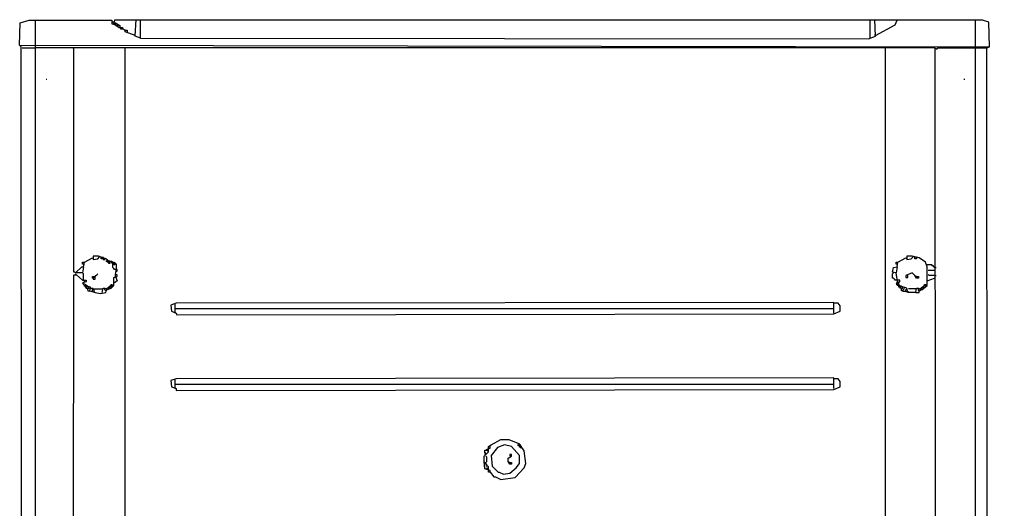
# Model space of a CAD drawing. Extents: x 3792242 to 5145247, y -1546315 to -1031918.
# Drawn here: x 4034885 to 4035655, y -1491231 to -1490842 of the extents above; entities that cross this region are included whole.
import ezdxf

# ---------------------------------------------------------------- set-up
doc = ezdxf.new("R2010")
doc.units = 0
doc.header["$MEASUREMENT"] = 0
doc.layers.add('ZZ-chladenie', color=133, linetype='CONTINUOUS')

msp = doc.modelspace()

# ---------------------------------------------------------------- linework, layer by layer
at = {"layer": 'ZZ-chladenie'}
for p, q in [((4034976.909, -1490855.35), (4034977.615, -1490841.935)), ((4034981.145, -1490856.762), (4034981.145, -1490841.935)), ((4035560.109, -1490856.762), (4035560.109, -1490841.935)), ((4035564.345, -1490855.35), (4035563.639, -1490841.935)), ((4035581.29, -1490842.64), (4035581.29, -1490841.935)), ((4034885.122, -1490862.41), (4034885.828, -1490844.759)), ((4034885.828, -1490844.759), (4034892.889, -1490842.64)), ((4034892.889, -1490842.64), (4034958.551, -1490842.64)), ((4034897.831, -1492530.108), (4034897.831, -1490842.64)), ((4034958.551, -1490842.64), (4034958.551, -1490845.464)), ((4034959.257, -1490844.052), (4034958.551, -1490844.052)), ((4034958.551, -1490845.464), (4034959.964, -1490845.464)), ((4034959.964, -1490844.759), (4034959.257, -1490844.052)), ((4034960.669, -1490842.64), (4034959.964, -1490844.759)), ((4034959.964, -1490844.759), (4034961.376, -1490844.759)), ((4034959.964, -1490845.464), (4034959.964, -1490846.171)), ((4034959.964, -1490845.464), (4034964.2, -1490848.289)), ((4035649.072, -1490842.64), (4034960.669, -1490842.64)), ((4034961.376, -1490844.759), (4034964.905, -1490846.877)), ((4034961.376, -1490846.171), (4034961.376, -1490845.464)), ((4034961.376, -1490846.877), (4034961.376, -1490846.171)), ((4034962.081, -1490846.877), (4034961.376, -1490846.877)), ((4034962.081, -1490846.877), (4034962.788, -1490846.171)), ((4034962.788, -1490846.171), (4034963.493, -1490846.877)), ((4034963.493, -1490847.583), (4034963.493, -1490848.289)), ((4034964.2, -1490848.289), (4034967.024, -1490848.289)), ((4034964.905, -1490846.877), (4034964.905, -1490848.289)), ((4034965.612, -1490849.701), (4034965.612, -1490848.289)), ((4034967.024, -1490849.701), (4034965.612, -1490849.701)), ((4034967.024, -1490848.289), (4034967.024, -1490849.701)), ((4034967.73, -1490849.701), (4034967.024, -1490849.701)), ((4034968.436, -1490850.407), (4034967.73, -1490849.701)), ((4035564.345, -1490854.643), (4035579.878, -1490846.171)), ((4035579.878, -1490846.171), (4035581.29, -1490842.64)), ((4035643.423, -1491908.781), (4035643.423, -1490842.64)), ((4035654.014, -1490844.052), (4035649.072, -1490842.64)), ((4035654.72, -1490863.822), (4035654.014, -1490844.052)), ((4034969.142, -1490850.407), (4034968.436, -1490850.407)), ((4034969.142, -1490851.819), (4034969.142, -1490850.407)), ((4034969.142, -1490850.407), (4034970.554, -1490850.407)), ((4034976.909, -1490854.643), (4034969.142, -1490851.819)), ((4034970.554, -1490850.407), (4034970.554, -1490851.819)), ((4034981.145, -1490856.762), (4034976.909, -1490855.35)), ((4034981.145, -1490856.762), (4035558.697, -1490857.467)), ((4035558.697, -1490857.467), (4035564.345, -1490855.35)), ((4035564.345, -1490854.643), (4035563.639, -1490853.938)), ((4034886.534, -1490863.822), (4034885.122, -1490862.41)), ((4034885.122, -1490862.41), (4035654.72, -1490863.822)), ((4034887.947, -1492530.108), (4034886.534, -1490863.822)), ((4034887.24, -1490864.528), (4034897.831, -1490864.528)), ((4035611.651, -1490864.528), (4034897.831, -1490864.528)), ((4034928.191, -1490865.234), (4034927.485, -1490864.528)), ((4034928.191, -1491042.454), (4034928.191, -1490865.234)), ((4034969.142, -1491241.56), (4034969.142, -1490864.528)), ((4035572.112, -1492530.108), (4035572.112, -1490864.528)), ((4035612.477, -1492530.108), (4035611.651, -1490864.528)), ((4035612.357, -1490865.234), (4035611.651, -1490865.234)), ((4035612.357, -1490865.234), (4035613.063, -1490865.234)), ((4035613.063, -1490865.234), (4035613.769, -1490864.528)), ((4035613.769, -1490864.528), (4035643.423, -1490864.528)), ((4035643.423, -1490864.528), (4035652.602, -1490864.528)), ((4035652.602, -1490864.528), (4035654.72, -1490863.822)), ((4035653.302, -1492384.413), (4035652.602, -1490864.528)), ((4034906.303, -1490889.24), (4034907.009, -1490889.24)), ((4035634.244, -1490889.24), (4035634.951, -1490889.24)), ((4034936.664, -1491034.687), (4034943.018, -1491031.157)), ((4034943.018, -1491031.157), (4034943.724, -1491031.863)), ((4034947.961, -1491029.745), (4034943.724, -1491029.745)), ((4034943.724, -1491029.745), (4034943.724, -1491032.569)), ((4034943.724, -1491032.569), (4034947.254, -1491031.863)), ((4034947.254, -1491031.863), (4034948.667, -1491030.451)), ((4034953.609, -1491031.863), (4034947.961, -1491029.745)), ((4034948.667, -1491030.451), (4034948.667, -1491029.745)), ((4034950.079, -1491031.863), (4034950.079, -1491030.451)), ((4034951.491, -1491031.863), (4034950.079, -1491031.863)), ((4034951.491, -1491031.157), (4034951.491, -1491030.451)), ((4034951.491, -1491031.157), (4034951.491, -1491031.863)), ((4034951.491, -1491031.863), (4034951.491, -1491032.569)), ((4034951.491, -1491032.569), (4034952.903, -1491032.569)), ((4034952.903, -1491031.863), (4034952.903, -1491031.157)), ((4034952.903, -1491032.569), (4034952.903, -1491031.863)), ((4034956.433, -1491033.981), (4034953.609, -1491031.863)), ((4034954.315, -1491032.569), (4034954.315, -1491031.863)), ((4034954.315, -1491033.981), (4034954.315, -1491033.275)), ((4034954.315, -1491033.275), (4034955.021, -1491033.981)), ((4034955.021, -1491034.687), (4034954.315, -1491033.981)), ((4034955.021, -1491033.981), (4034955.727, -1491033.275)), ((4034955.021, -1491033.981), (4034955.727, -1491034.687)), ((4034955.727, -1491033.275), (4034956.433, -1491033.981)), ((4034955.727, -1491034.687), (4034956.433, -1491033.981)), ((4034957.139, -1491033.981), (4034956.433, -1491033.981)), ((4034958.551, -1491033.981), (4034956.433, -1491033.981)), ((4034957.139, -1491034.687), (4034957.139, -1491033.981)), ((4034962.081, -1491036.099), (4034958.551, -1491033.981)), ((4035581.997, -1491034.687), (4035588.351, -1491031.157)), ((4035588.351, -1491031.157), (4035589.057, -1491031.863)), ((4035593.293, -1491029.745), (4035589.057, -1491029.745)), ((4035589.057, -1491029.745), (4035589.057, -1491032.569)), ((4035589.057, -1491032.569), (4035592.588, -1491031.863)), ((4035592.588, -1491031.863), (4035594, -1491030.451)), ((4035598.942, -1491031.157), (4035593.293, -1491029.745)), ((4035594, -1491030.451), (4035594, -1491029.745)), ((4035595.412, -1491031.863), (4035595.412, -1491030.451)), ((4035596.824, -1491031.863), (4035595.412, -1491031.863)), ((4035596.824, -1491031.157), (4035596.824, -1491030.451)), ((4035596.824, -1491031.157), (4035596.824, -1491031.863)), ((4035603.884, -1491034.687), (4035598.942, -1491031.157)), ((4034929.603, -1491043.16), (4034934.545, -1491038.217)), ((4034934.545, -1491038.217), (4034935.957, -1491038.217)), ((4034935.252, -1491036.099), (4034935.252, -1491034.687)), ((4034935.252, -1491034.687), (4034936.664, -1491034.687)), ((4034935.957, -1491036.099), (4034935.252, -1491036.099)), ((4034935.957, -1491038.217), (4034935.252, -1491043.16)), ((4034935.957, -1491038.217), (4034936.664, -1491034.687)), ((4034935.957, -1491036.099), (4034936.664, -1491036.099)), ((4034955.727, -1491034.687), (4034955.021, -1491034.687)), ((4034955.727, -1491034.687), (4034955.727, -1491035.393)), ((4034955.727, -1491035.393), (4034957.139, -1491035.393)), ((4034957.139, -1491035.393), (4034957.139, -1491034.687)), ((4034958.551, -1491035.393), (4034958.551, -1491034.687)), ((4034958.551, -1491034.687), (4034959.257, -1491035.393)), ((4034959.257, -1491035.393), (4034958.551, -1491035.393)), ((4034959.257, -1491035.393), (4034959.964, -1491034.687)), ((4034959.257, -1491038.923), (4034959.257, -1491035.393)), ((4034959.964, -1491039.629), (4034959.257, -1491038.923)), ((4034959.964, -1491034.687), (4034960.669, -1491035.393)), ((4034959.964, -1491036.099), (4034960.669, -1491035.393)), ((4034959.964, -1491036.805), (4034959.964, -1491036.099)), ((4034960.669, -1491036.805), (4034959.964, -1491036.805)), ((4034960.669, -1491040.335), (4034959.964, -1491039.629)), ((4034961.376, -1491035.393), (4034960.669, -1491035.393)), ((4034961.376, -1491036.099), (4034960.669, -1491036.805)), ((4034961.376, -1491040.335), (4034960.669, -1491040.335)), ((4034961.376, -1491036.099), (4034961.376, -1491035.393)), ((4034961.376, -1491044.572), (4034962.081, -1491039.629)), ((4034962.788, -1491040.335), (4034961.376, -1491040.335)), ((4034961.376, -1491041.748), (4034962.788, -1491041.748)), ((4034962.081, -1491039.629), (4034962.081, -1491036.099)), ((4034962.788, -1491041.748), (4034962.788, -1491040.335)), ((4035577.76, -1491042.454), (4035578.466, -1491038.923)), ((4035578.466, -1491038.923), (4035581.29, -1491038.217)), ((4035580.585, -1491036.099), (4035580.585, -1491034.687)), ((4035580.585, -1491034.687), (4035581.997, -1491034.687)), ((4035581.29, -1491036.099), (4035580.585, -1491036.099)), ((4035581.29, -1491038.217), (4035580.585, -1491043.16)), ((4035581.29, -1491038.217), (4035581.997, -1491034.687)), ((4035581.29, -1491036.099), (4035581.997, -1491036.099)), ((4035605.296, -1491038.217), (4035603.884, -1491034.687)), ((4035608.827, -1491036.805), (4035604.59, -1491036.805)), ((4035605.296, -1491049.514), (4035605.296, -1491038.217)), ((4035606.002, -1491041.041), (4035611.651, -1491041.041)), ((4035609.533, -1491037.511), (4035608.827, -1491036.805)), ((4035610.239, -1491037.511), (4035609.533, -1491037.511)), ((4035610.239, -1491038.217), (4035610.239, -1491037.511)), ((4035610.945, -1491038.923), (4035610.239, -1491038.217)), ((4035611.651, -1491038.923), (4035610.945, -1491038.217)), ((4035611.651, -1491038.923), (4035610.945, -1491038.923)), ((4035611.651, -1491038.923), (4035612.357, -1491038.923)), ((4034927.485, -1492530.108), (4034928.191, -1491044.572)), ((4034928.897, -1491042.454), (4034928.191, -1491042.454)), ((4034928.191, -1491044.572), (4034930.309, -1491044.572)), ((4034929.603, -1491043.16), (4034928.897, -1491042.454)), ((4034935.252, -1491043.16), (4034929.603, -1491043.16)), ((4034929.603, -1491043.866), (4034929.603, -1491044.572)), ((4034930.309, -1491044.572), (4034935.252, -1491048.808)), ((4034935.957, -1491043.866), (4034935.252, -1491043.16)), ((4034935.252, -1491048.808), (4034938.076, -1491048.808)), ((4034935.957, -1491048.808), (4034935.957, -1491043.866)), ((4034936.664, -1491050.22), (4034936.664, -1491048.808)), ((4034938.076, -1491048.808), (4034938.076, -1491050.22)), ((4034943.018, -1491047.396), (4034943.018, -1491045.984)), ((4034943.018, -1491045.984), (4034944.43, -1491045.984)), ((4034943.724, -1491047.396), (4034943.018, -1491047.396)), ((4034944.43, -1491046.69), (4034943.724, -1491047.396)), ((4034943.724, -1491047.396), (4034943.724, -1491048.102)), ((4034943.724, -1491048.102), (4034945.136, -1491048.102)), ((4034944.43, -1491045.984), (4034944.43, -1491046.69)), ((4034945.136, -1491045.984), (4034945.842, -1491045.278)), ((4034945.136, -1491048.102), (4034945.136, -1491045.984)), ((4034945.842, -1491045.278), (4034946.548, -1491044.572)), ((4034946.548, -1491044.572), (4034947.254, -1491043.866)), ((4034959.964, -1491046.69), (4034962.788, -1491045.984)), ((4034959.964, -1491053.045), (4034959.964, -1491046.69)), ((4034962.788, -1491049.514), (4034960.669, -1491050.926)), ((4034961.376, -1491045.984), (4034961.376, -1491044.572)), ((4034962.788, -1491044.572), (4034961.376, -1491044.572)), ((4034961.376, -1491045.984), (4034962.788, -1491049.514)), ((4034962.788, -1491045.984), (4034962.788, -1491044.572)), ((4035580.585, -1491043.16), (4035577.76, -1491042.454)), ((4035577.76, -1491043.866), (4035578.466, -1491043.16)), ((4035577.76, -1491047.396), (4035577.76, -1491043.866)), ((4035578.466, -1491047.396), (4035577.76, -1491047.396)), ((4035578.466, -1491043.16), (4035578.466, -1491042.454)), ((4035579.172, -1491048.102), (4035578.466, -1491047.396)), ((4035579.878, -1491048.808), (4035579.172, -1491048.102)), ((4035581.29, -1491048.808), (4035579.878, -1491048.808)), ((4035581.997, -1491051.632), (4035580.585, -1491043.16)), ((4035581.997, -1491048.808), (4035581.29, -1491048.808)), ((4035583.409, -1491048.808), (4035581.997, -1491048.808)), ((4035583.409, -1491050.22), (4035583.409, -1491048.808)), ((4035593.293, -1491043.16), (4035588.351, -1491045.278)), ((4035588.351, -1491045.278), (4035588.351, -1491046.69)), ((4035588.351, -1491046.69), (4035589.763, -1491046.69)), ((4035589.763, -1491046.69), (4035589.763, -1491045.278)), ((4035595.412, -1491045.278), (4035593.293, -1491043.16)), ((4035596.824, -1491047.396), (4035595.412, -1491045.278)), ((4035596.824, -1491045.984), (4035596.117, -1491045.984)), ((4035596.824, -1491045.984), (4035598.236, -1491045.984)), ((4035598.236, -1491047.396), (4035596.824, -1491047.396)), ((4035598.236, -1491045.984), (4035598.236, -1491047.396)), ((4035605.296, -1491049.514), (4035610.945, -1491047.396)), ((4035605.296, -1491053.045), (4035605.296, -1491049.514)), ((4035606.708, -1491045.278), (4035606.002, -1491044.572)), ((4035611.651, -1491045.278), (4035606.708, -1491045.278)), ((4035610.945, -1491047.396), (4035611.651, -1491046.69)), ((4035611.651, -1491045.278), (4035612.357, -1491045.278)), ((4034938.076, -1491050.22), (4034935.252, -1491050.926)), ((4034935.252, -1491050.926), (4034938.076, -1491055.162)), ((4034935.957, -1491052.338), (4034936.664, -1491051.632)), ((4034936.664, -1491053.045), (4034935.957, -1491052.338)), ((4034936.664, -1491053.75), (4034936.664, -1491053.045)), ((4034937.37, -1491053.75), (4034936.664, -1491053.75)), ((4034938.782, -1491053.75), (4034937.37, -1491052.338)), ((4034937.37, -1491053.75), (4034938.076, -1491053.045)), ((4034938.076, -1491054.457), (4034937.37, -1491053.75)), ((4034938.076, -1491053.045), (4034938.782, -1491053.75)), ((4034938.782, -1491055.162), (4034938.076, -1491054.457)), ((4034938.076, -1491055.162), (4034938.782, -1491055.162)), ((4034939.488, -1491053.75), (4034938.782, -1491053.75)), ((4034941.606, -1491054.457), (4034938.782, -1491053.75)), ((4034938.782, -1491055.869), (4034938.782, -1491055.162)), ((4034938.782, -1491055.162), (4034939.488, -1491057.281)), ((4034939.488, -1491055.869), (4034938.782, -1491055.869)), ((4034939.488, -1491054.457), (4034939.488, -1491053.75)), ((4034939.488, -1491055.869), (4034940.194, -1491055.162)), ((4034939.488, -1491057.281), (4034940.9, -1491057.281)), ((4034940.194, -1491055.162), (4034940.194, -1491054.457)), ((4034940.9, -1491057.281), (4034941.606, -1491054.457)), ((4034940.9, -1491057.281), (4034940.9, -1491057.986)), ((4034940.9, -1491057.281), (4034945.136, -1491058.693)), ((4034941.606, -1491055.162), (4034943.724, -1491055.162)), ((4034943.018, -1491056.574), (4034943.724, -1491055.869)), ((4034943.018, -1491057.986), (4034943.018, -1491056.574)), ((4034943.724, -1491055.869), (4034950.785, -1491055.869)), ((4034944.43, -1491056.574), (4034943.724, -1491056.574)), ((4034944.43, -1491057.986), (4034944.43, -1491056.574)), ((4034950.785, -1491058.693), (4034951.491, -1491055.162)), ((4034951.491, -1491055.162), (4034952.903, -1491055.162)), ((4034952.903, -1491055.162), (4034954.315, -1491055.869)), ((4034952.903, -1491056.574), (4034952.903, -1491055.869)), ((4034953.609, -1491057.281), (4034952.903, -1491056.574)), ((4034953.609, -1491058.693), (4034954.315, -1491056.574)), ((4034953.609, -1491057.281), (4034954.315, -1491057.281)), ((4034954.315, -1491055.869), (4034958.551, -1491052.338)), ((4034954.315, -1491055.869), (4034954.315, -1491055.162)), ((4034954.315, -1491056.574), (4034957.845, -1491055.162)), ((4034954.315, -1491057.281), (4034954.315, -1491056.574)), ((4034955.727, -1491055.162), (4034955.727, -1491054.457)), ((4034955.727, -1491054.457), (4034956.433, -1491054.457)), ((4034955.727, -1491055.162), (4034955.727, -1491055.869)), ((4034956.433, -1491054.457), (4034957.139, -1491053.75)), ((4034956.433, -1491054.457), (4034957.139, -1491055.162)), ((4034957.139, -1491053.75), (4034957.845, -1491053.045)), ((4034957.139, -1491055.162), (4034957.845, -1491054.457)), ((4034957.845, -1491053.045), (4034957.845, -1491052.338)), ((4034957.845, -1491052.338), (4034958.551, -1491052.338)), ((4034957.845, -1491055.162), (4034959.964, -1491053.045)), ((4034957.845, -1491054.457), (4034958.551, -1491054.457)), ((4034959.257, -1491053.045), (4034958.551, -1491052.338)), ((4034958.551, -1491053.75), (4034959.257, -1491053.045)), ((4034958.551, -1491054.457), (4034958.551, -1491053.75)), ((4035584.821, -1491055.869), (4035580.585, -1491050.926)), ((4035580.585, -1491050.926), (4035581.997, -1491050.926)), ((4035581.29, -1491052.338), (4035580.585, -1491052.338)), ((4035581.997, -1491053.045), (4035581.29, -1491052.338)), ((4035581.997, -1491050.926), (4035582.702, -1491050.22)), ((4035582.702, -1491051.632), (4035581.997, -1491050.926)), ((4035584.114, -1491053.75), (4035581.997, -1491051.632)), ((4035582.702, -1491053.75), (4035581.997, -1491053.045)), ((4035582.702, -1491050.22), (4035583.409, -1491050.22)), ((4035582.702, -1491052.338), (4035582.702, -1491051.632)), ((4035582.702, -1491053.75), (4035583.409, -1491053.045)), ((4035582.702, -1491054.457), (4035582.702, -1491053.75)), ((4035583.409, -1491054.457), (4035582.702, -1491054.457)), ((4035583.409, -1491053.045), (4035584.114, -1491053.75)), ((4035584.114, -1491055.162), (4035583.409, -1491054.457)), ((4035584.821, -1491053.75), (4035584.114, -1491053.75)), ((4035589.057, -1491055.162), (4035584.114, -1491053.75)), ((4035584.821, -1491055.869), (4035584.114, -1491055.162)), ((4035584.821, -1491054.457), (4035584.821, -1491053.75)), ((4035584.821, -1491055.869), (4035585.527, -1491055.162)), ((4035584.821, -1491057.281), (4035584.821, -1491055.869)), ((4035585.527, -1491057.281), (4035584.821, -1491057.281)), ((4035585.527, -1491055.162), (4035585.527, -1491054.457)), ((4035586.233, -1491057.986), (4035585.527, -1491057.281)), ((4035586.233, -1491056.574), (4035586.939, -1491055.869)), ((4035586.233, -1491057.281), (4035586.233, -1491056.574)), ((4035586.939, -1491055.162), (4035586.939, -1491054.457)), ((4035586.939, -1491055.869), (4035586.939, -1491055.162)), ((4035588.351, -1491056.574), (4035589.057, -1491055.869)), ((4035588.351, -1491057.986), (4035588.351, -1491056.574)), ((4035589.763, -1491058.693), (4035589.057, -1491055.162)), ((4035589.057, -1491055.869), (4035589.057, -1491056.574)), ((4035596.117, -1491055.869), (4035590.469, -1491055.869)), ((4035596.117, -1491058.693), (4035596.824, -1491055.162)), ((4035596.824, -1491055.162), (4035598.236, -1491055.162)), ((4035598.236, -1491055.162), (4035601.06, -1491056.574)), ((4035598.236, -1491056.574), (4035598.236, -1491055.869)), ((4035598.942, -1491057.281), (4035598.236, -1491056.574)), ((4035598.942, -1491057.281), (4035599.648, -1491056.574)), ((4035598.942, -1491058.693), (4035598.942, -1491057.281)), ((4035599.648, -1491057.281), (4035598.942, -1491057.281)), ((4035599.648, -1491055.869), (4035603.884, -1491052.338)), ((4035599.648, -1491056.574), (4035599.648, -1491057.281)), ((4035601.06, -1491056.574), (4035605.296, -1491053.045)), ((4035601.06, -1491055.162), (4035601.06, -1491054.457)), ((4035601.06, -1491054.457), (4035601.766, -1491054.457)), ((4035601.06, -1491055.162), (4035601.06, -1491055.869)), ((4035601.766, -1491054.457), (4035602.472, -1491053.75)), ((4035601.766, -1491054.457), (4035602.472, -1491055.162)), ((4035602.472, -1491053.75), (4035603.178, -1491053.045)), ((4035602.472, -1491055.162), (4035603.178, -1491054.457)), ((4035603.178, -1491053.045), (4035603.178, -1491052.338)), ((4035603.178, -1491052.338), (4035603.884, -1491052.338)), ((4035603.178, -1491054.457), (4035603.884, -1491054.457)), ((4035604.59, -1491053.045), (4035603.884, -1491052.338)), ((4035603.884, -1491053.75), (4035604.59, -1491053.045)), ((4035603.884, -1491054.457), (4035603.884, -1491053.75)), ((4034944.43, -1491057.986), (4034944.43, -1491058.693)), ((4034945.136, -1491058.693), (4034949.373, -1491059.399)), ((4034949.373, -1491059.399), (4034953.609, -1491058.693)), ((4035588.351, -1491057.986), (4035586.233, -1491057.986)), ((4035588.351, -1491057.986), (4035589.763, -1491057.986)), ((4035589.763, -1491057.986), (4035590.469, -1491058.693)), ((4035596.117, -1491058.693), (4035589.763, -1491058.693)), ((4035596.117, -1491058.693), (4035598.942, -1491058.693)), ((4035009.387, -1491067.165), (4035005.151, -1491068.577)), ((4035005.151, -1491068.577), (4035005.857, -1491073.52)), ((4035008.681, -1491074.226), (4035008.681, -1491067.872)), ((4035008.681, -1491071.402), (4035531.16, -1491071.402)), ((4035531.16, -1491066.46), (4035009.387, -1491067.165)), ((4035531.16, -1491074.932), (4035531.16, -1491066.46)), ((4035534.691, -1491067.165), (4035531.16, -1491067.165)), ((4035536.103, -1491069.284), (4035534.691, -1491067.165)), ((4035536.103, -1491073.52), (4035536.103, -1491069.284)), ((4035005.857, -1491073.52), (4035009.387, -1491074.932)), ((4035008.681, -1491074.226), (4035008.681, -1491074.932)), ((4035009.387, -1491074.932), (4035010.093, -1491076.344)), ((4035010.093, -1491076.344), (4035531.16, -1491075.638)), ((4035531.16, -1491075.638), (4035536.103, -1491073.52)), ((4035531.16, -1491126.474), (4035009.387, -1491127.18)), ((4035531.16, -1491134.947), (4035531.16, -1491126.474)), ((4035009.387, -1491127.18), (4035005.151, -1491128.592)), ((4035005.151, -1491128.592), (4035005.857, -1491133.535)), ((4035005.857, -1491133.535), (4035009.387, -1491134.947)), ((4035008.681, -1491134.24), (4035008.681, -1491127.886)), ((4035008.681, -1491131.416), (4035531.16, -1491131.416)), ((4035008.681, -1491134.24), (4035008.681, -1491134.947)), ((4035534.691, -1491127.18), (4035531.16, -1491127.18)), ((4035531.16, -1491135.653), (4035536.103, -1491133.535)), ((4035536.103, -1491129.298), (4035534.691, -1491127.18)), ((4035536.103, -1491133.535), (4035536.103, -1491129.298)), ((4035009.387, -1491134.947), (4035009.387, -1491136.359)), ((4035009.387, -1491136.359), (4035531.16, -1491135.653)), ((4035257.212, -1491180.84), (4035259.33, -1491179.428)), ((4035258.624, -1491180.84), (4035258.624, -1491180.134)), ((4035259.33, -1491179.428), (4035267.096, -1491175.192)), ((4035269.921, -1491179.428), (4035264.272, -1491181.546)), ((4035267.096, -1491175.192), (4035273.451, -1491175.192)), ((4035275.57, -1491180.84), (4035269.921, -1491179.428)), ((4035273.451, -1491175.192), (4035281.924, -1491178.722)), ((4035281.924, -1491178.722), (4035280.511, -1491180.134)), ((4035280.511, -1491180.134), (4035280.511, -1491179.428)), ((4035280.511, -1491179.428), (4035281.924, -1491179.428)), ((4035282.63, -1491180.134), (4035281.218, -1491180.84)), ((4035282.63, -1491179.428), (4035281.924, -1491179.428)), ((4035282.63, -1491180.134), (4035282.63, -1491179.428)), ((4035283.336, -1491180.84), (4035282.63, -1491180.134)), ((4035285.454, -1491184.37), (4035282.63, -1491180.134)), ((4035253.682, -1491188.606), (4035257.212, -1491185.077)), ((4035254.388, -1491185.782), (4035254.388, -1491183.664)), ((4035254.388, -1491183.664), (4035255.8, -1491183.664)), ((4035254.388, -1491185.782), (4035255.094, -1491185.782)), ((4035255.094, -1491185.782), (4035254.388, -1491186.489)), ((4035254.388, -1491186.489), (4035254.388, -1491187.194)), ((4035254.388, -1491187.194), (4035255.094, -1491187.194)), ((4035255.8, -1491183.664), (4035255.8, -1491182.958)), ((4035255.8, -1491182.958), (4035257.212, -1491182.958)), ((4035255.8, -1491183.664), (4035256.506, -1491184.37)), ((4035256.506, -1491184.37), (4035257.212, -1491184.37)), ((4035257.212, -1491185.077), (4035257.212, -1491180.84)), ((4035257.212, -1491182.958), (4035257.918, -1491182.252)), ((4035257.918, -1491182.252), (4035258.624, -1491182.252)), ((4035258.624, -1491182.252), (4035258.624, -1491180.84)), ((4035264.272, -1491181.546), (4035259.33, -1491187.901)), ((4035259.33, -1491187.901), (4035260.036, -1491196.373)), ((4035275.57, -1491187.194), (4035274.157, -1491187.194)), ((4035274.157, -1491187.194), (4035274.157, -1491188.606)), ((4035281.924, -1491187.901), (4035275.57, -1491180.84)), ((4035275.57, -1491188.606), (4035275.57, -1491187.194)), ((4035281.218, -1491180.84), (4035284.042, -1491182.252)), ((4035281.924, -1491194.255), (4035281.924, -1491187.901)), ((4035282.63, -1491181.546), (4035283.336, -1491180.84)), ((4035282.63, -1491181.546), (4035282.63, -1491182.252)), ((4035286.866, -1491194.255), (4035285.454, -1491184.37)), ((4035253.682, -1491192.843), (4035253.682, -1491188.606)), ((4035254.388, -1491198.492), (4035253.682, -1491192.843)), ((4035254.388, -1491193.549), (4035253.682, -1491193.549)), ((4035254.388, -1491193.549), (4035255.094, -1491193.549)), ((4035255.8, -1491194.961), (4035254.388, -1491194.961)), ((4035255.8, -1491189.313), (4035255.094, -1491188.606)), ((4035255.094, -1491193.549), (4035255.8, -1491192.843)), ((4035255.094, -1491196.373), (4035255.8, -1491195.667)), ((4035255.8, -1491192.843), (4035255.8, -1491189.313)), ((4035255.8, -1491195.667), (4035255.8, -1491194.961)), ((4035272.745, -1491190.018), (4035275.57, -1491188.606)), ((4035272.745, -1491192.843), (4035272.745, -1491190.018)), ((4035274.157, -1491194.961), (4035272.745, -1491192.843)), ((4035274.157, -1491193.549), (4035273.451, -1491193.549)), ((4035274.157, -1491193.549), (4035275.57, -1491193.549)), ((4035275.57, -1491194.961), (4035274.157, -1491194.961)), ((4035275.57, -1491193.549), (4035275.57, -1491194.961)), ((4035279.099, -1491197.785), (4035281.924, -1491194.255)), ((4035285.454, -1491197.785), (4035286.866, -1491194.255)), ((4035258.624, -1491199.904), (4035254.388, -1491198.492)), ((4035256.506, -1491196.373), (4035255.094, -1491196.373)), ((4035255.8, -1491198.492), (4035256.506, -1491197.785)), ((4035257.212, -1491197.08), (4035256.506, -1491196.373)), ((4035256.506, -1491197.785), (4035257.212, -1491197.785)), ((4035257.212, -1491199.904), (4035257.212, -1491197.08)), ((4035257.212, -1491201.316), (4035257.212, -1491199.904)), ((4035258.624, -1491201.316), (4035257.212, -1491201.316)), ((4035258.624, -1491201.316), (4035258.624, -1491199.904)), ((4035258.624, -1491201.316), (4035259.33, -1491202.021)), ((4035258.624, -1491201.316), (4035261.448, -1491204.846)), ((4035260.036, -1491196.373), (4035264.979, -1491201.316)), ((4035264.979, -1491201.316), (4035265.684, -1491201.316)), ((4035265.684, -1491201.316), (4035269.215, -1491202.728)), ((4035269.215, -1491202.728), (4035274.157, -1491202.021)), ((4035274.157, -1491202.021), (4035279.099, -1491197.785)), ((4035278.394, -1491205.552), (4035285.454, -1491197.785)), ((4035261.448, -1491204.846), (4035262.86, -1491204.846)), ((4035262.86, -1491204.846), (4035267.096, -1491206.964)), ((4035267.096, -1491206.964), (4035278.394, -1491205.552))]:
    msp.add_line(p, q, dxfattribs=at)

doc.saveas('drawing.dxf')
